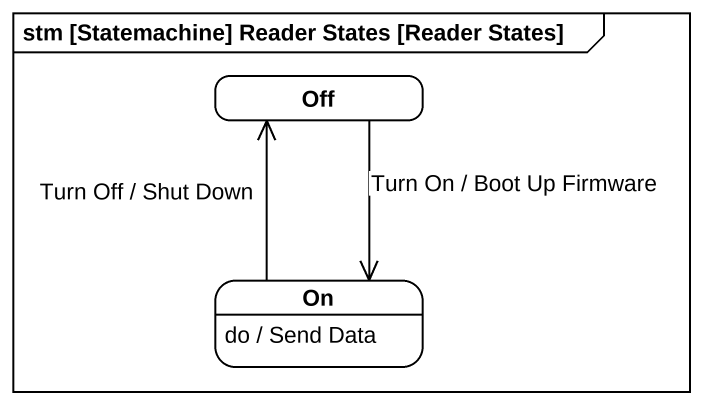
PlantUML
@startuml
mainframe stm [Statemachine] Reader States [Reader States]
hide empty description
state Off
state "On" as On_
On_ : do / Send Data
Off --> On_ : Turn On / Boot Up Firmware
On_ -up-> Off : Turn Off / Shut Down
@enduml
